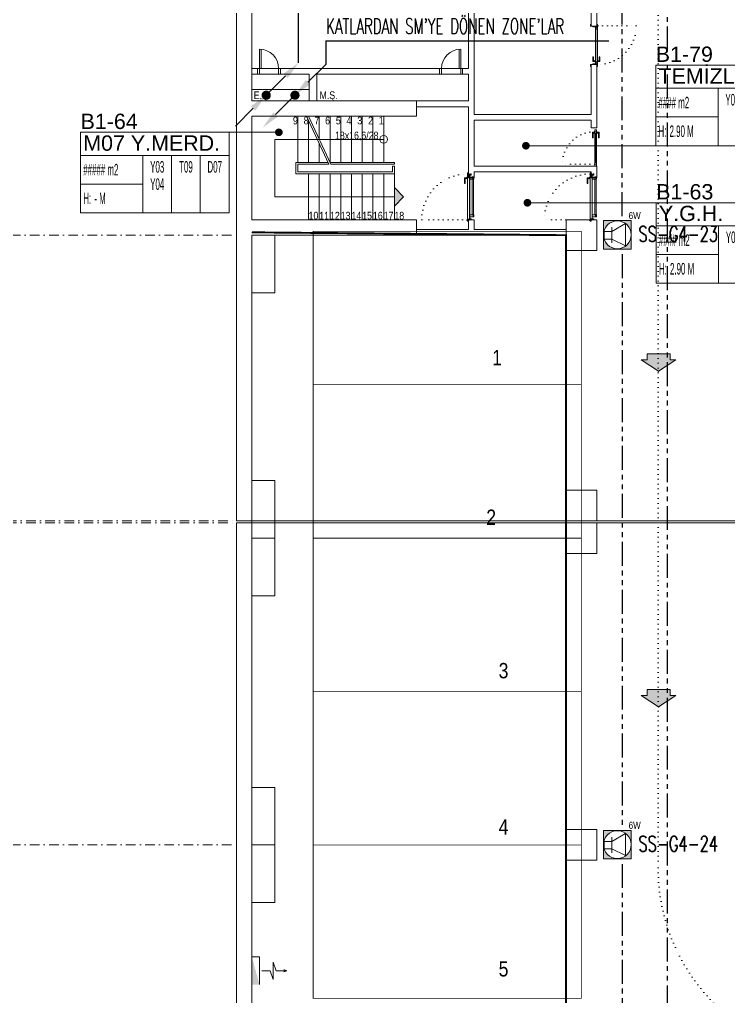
# Model space of a CAD drawing. Header units: metres. Extents: x -13545 to 152404, y -11890 to 28436.
# Drawn here: x 55434 to 57284, y 4445 to 6992 of the extents above; entities that cross this region are included whole.
import ezdxf
from ezdxf.enums import TextEntityAlignment as Align

# ---------------------------------------------------------------- set-up
doc = ezdxf.new("R2010")
doc.units = ezdxf.units.M
doc.header["$LTSCALE"] = 100
doc.header["$MEASUREMENT"] = 0
for name, pattern in [('DASHDOT2', [0.5, 0.25, -0.125, 0, -0.125]), ('DOT2', [0.125, 0, -0.125]), ('HIDDEN', [0.375, 0.25, -0.125]), ('PHANTOM2', [1.25, 0.625, -0.125, 0.125, -0.125, 0.125, -0.125])]:
    doc.linetypes.add(name, pattern=pattern)
doc.layers.get('0').update_dxf_attribs({"color": 9, "lineweight": 9})
for name, color, linetype, lineweight in [('00', 9, 'Continuous', 9), ('01', 9, 'Continuous', 9), ('05', 9, 'Continuous', 9), ('06B', 9, 'Continuous', 9), ('06D', 9, 'Continuous', 9), ('10', 9, 'Continuous', 9), ('14', 9, 'Continuous', 9), ('15', 9, 'Continuous', 9), ('19', 9, 'Continuous', 9), ('20', 9, 'DOT2', 9), ('21', 9, 'Continuous', 9), ('21_mahal200', 9, 'Continuous', 9), ('24', 9, 'DASHDOT2', 9), ('32-ekipman', 9, 'Continuous', 9), ('E-6W ACİL ANONS İÇİN HOPARLÖR (SIVAÜSTÜ) (YANGINA DAYANIKLI)', 7, 'Continuous', 30), ('E-KABLO', 7, 'Continuous', 30), ('E-OK', 3, 'Continuous', 30), ('E-YANGIN', 7, 'Continuous', 30), ('E-YAZI', 7, 'Continuous', 30), ('Seslendirme', 7, 'Continuous', 9)]:
    doc.layers.add(name, color=color, linetype=linetype, lineweight=lineweight)
doc.styles.add('Arial', font='arial.ttf', dxfattribs={"height": 2.5})
doc.styles.add('ILGAZ', font='txttw.shx')
doc.styles.add('MuuM_TEXT-STANDART', font='ARIALN.TTF')
doc.dimstyles.new('MuuM_DIM200', dxfattribs={"dimscale": 20, "dimtxt": 2, "dimasz": 1, "dimexe": 1, "dimexo": 1, "dimgap": 1, "dimtad": 1, "dimdec": 1, "dimrnd": 0.5, "dimdsep": 46, "dimtxsty": 'MuuM_TEXT-STANDART', "dimblk": 'ARCHTICK', "dimcen": 0, "dimdle": 0.15, "dimclrd": 256, "dimclre": 256, "dimclrt": 256, "dimadec": 0, "dimazin": 0, "dimtfac": 5, "dimtdec": 1, "dimtix": 1, "dimtmove": 2, "dimatfit": 3, "dimldrblk": 'DOT', "dimfxl": 3, "dimfxlon": 1, "dimtolj": 1, "dimlwd": -1, "dimlwe": -1, "dimarcsym": 0})

# ---------------------------------------------------------------- blocks, each defined once
blk = doc.blocks.new('p-akslar_yeni')
at = {"layer": '24'}
for points in [[(-2190, -2145), (6415, -2145)], [(-2190, -2790), (-2150, -2790), (-2150, -2890), (6415, -2890)], [(-2190, -2995), (-2150, -2995), (-2150, -2895), (6415, -2895)], [(-2190, -3735), (6415, -3735)]]:
    blk.add_lwpolyline(points, dxfattribs=at)
blk = doc.blocks.new('*U202')
at = {"layer": 'E-OK', "color": 3, "linetype": 'Continuous'}
for p, q in [((84.9, 84.8), (200.6, 200.5)), ((-126.3, -126.2), (0, 0))]:
    blk.add_line(p, q, dxfattribs=at)
at = {"layer": 'E-OK', "color": 4, "linetype": 'Continuous', "const_width": 30}
blk.add_lwpolyline([(-15, 0, 1), (15, 0, 1)], format="xyb", close=True, dxfattribs=at)
at = {"layer": 'E-OK', "color": 3, "linetype": 'Continuous'}
for points in [[(99, 70.7), (70.7, 99), (0, 0)], [(-112.2, -140.4), (-140.4, -112.1), (-211.2, -211)]]:
    blk.add_solid(points, dxfattribs=at)
blk = doc.blocks.new('ep20n')
at = {"layer": 'Seslendirme'}
h = blk.add_hatch(color=3, dxfattribs=at)
h.paths.add_polyline_path([(59.4, -30.4), (59.4, 0, -1), (0, 0), (0, -30.4)])
h.paths.add_polyline_path([(0, 30.4), (0, 0, -1), (59.4, 0), (59.4, 30.4)])
at = {"layer": 'Seslendirme', "color": 3}
for p, q in [((59.4, 30.4), (0, 30.4)), ((0, 30.4), (0, -30.4)), ((17.8, 6.9), (47, 24)), ((47, 24, 943.8), (47, -23.5, 943.8)), ((59.4, -30.4), (59.4, 30.4)), ((1.8, -9.1), (1.8, 6.9)), ((1.8, 6.9), (17.8, 6.9)), ((17.8, 16), (17.8, -17.3)), ((17.8, -9.1), (1.8, -9.1)), ((47, -23.5), (17.8, -9.1)), ((0, -30.4), (59.4, -30.4))]:
    blk.add_line(p, q, dxfattribs=at)
blk.add_circle((29.7, 0), 29.7, dxfattribs=at)
at = {"color": 3, "insert": (53.8, 48.6), "char_height": 15, "attachment_point": 1, "style": 'MuuM_TEXT-STANDART'}
blk.add_mtext_dynamic_manual_height_columns('6W', width=52.414, gutter_width=150, heights=[0], dxfattribs=at)
blk = doc.blocks.new('p-kolon_80x80')
blk.add_lwpolyline([(-40, -40), (40, -40), (40, 40), (-40, 40)], close=True)
blk = doc.blocks.new('1.bod.mimari.elk')
at = {"layer": '01'}
blk.add_lwpolyline([(40, -1430), (40, -1850), (470, -1850), (470, -1890), (40, -1890), (40, -2160), (470, -2160), (470, -2200), (40, -2200), (40, -2200), (40, -2200), (40, -2945), (0, -2945), (0, -1142.7)], dxfattribs=at)
blk.add_lwpolyline([(40, -8750), (0, -8750), (0, -2950), (40, -2950), (40, -8750), (40, -8750)], close=True, dxfattribs=at)
for p in [(900, -2200), (900, -2905), (900, -2990), (900, -3790)]:
    blk.add_blockref('p-kolon_80x80', p, dxfattribs=at)
blk = doc.blocks.new('p-işyeri')
at = {"color": 0, "const_width": 2}
blk.add_lwpolyline([(200, 0), (200, 700), (-200, 700), (-200, 0)], close=True, dxfattribs=at)
blk = doc.blocks.new('p-dilatasyon yeri')
at = {"layer": '06D'}
for points in [[(0, 5685), (5355, 5685)], [(5355, 5680), (0, 5680)]]:
    blk.add_lwpolyline(points, dxfattribs=at)
blk = doc.blocks.new('p-M01-M02_merdiven-1050')
at = {"layer": '19'}
h = blk.add_hatch(color=256, dxfattribs=at)
h.dxf.hatch_style = 1
edge = h.paths.add_edge_path()
edge.add_arc((210, -344), 10, 270, 630)
h = blk.add_hatch(color=256, dxfattribs=at)
h.dxf.hatch_style = 1
h.paths.add_polyline_path([(84, -372), (36, -372), (60, -396)])
at = {"layer": '19', "linetype": 'Continuous'}
for points in [[(210, -344), (210, -120), (210, -60), (60, -60), (60, -372)], [(145, -200.7), (145, -120), (125, -120), (125, -120), (125, -367), (140, -367), (140, -372), (120, -372), (120, -367), (120, -115), (120, -115), (150, -115), (150, -198.4)], [(150, -120), (270, -120)], [(0, -148), (120, -148)], [(145, -200.7), (270, -142.4)], [(145, -206.3), (270, -148)], [(150, -148), (258, -148)], [(0, -176), (120, -176)], [(150, -176), (198, -176)], [(210, -176), (270, -176)], [(0, -204), (120, -204)], [(150, -204), (270, -204)], [(0, -232), (120, -232)], [(150, -232), (270, -232)], [(0, -260), (120, -260)], [(150, -260), (270, -260)], [(0, -288), (120, -288)], [(150, -288), (270, -288)], [(0, -316), (120, -316)], [(150, -316), (270, -316)], [(0, -344), (120, -344)], [(150, -344), (270, -344)], [(0, -372), (120, -372)]]:
    blk.add_lwpolyline(points, dxfattribs=at)
at = {"layer": '19'}
for points in [[(145, -206.3), (270, -148)], [(150, -204), (150, -372), (150, -372), (145, -372), (145, -372), (145, -206.3)]]:
    blk.add_lwpolyline(points, dxfattribs=at)
blk.add_lwpolyline([(84, -372), (36, -372), (60, -396)], close=True, dxfattribs=at)
blk.add_circle((210, -344), 10, dxfattribs=at)
blk = doc.blocks.new('p-m04 formül2a')
at = {"layer": '21', "style": 'MuuM_TEXT-STANDART'}
for s, p in [('9', (120, 249)), ('8', (148, 249)), ('7', (176, 249)), ('6', (204, 249)), ('5', (232, 249)), ('4', (260, 249)), ('3', (288, 249)), ('2', (316, 249)), ('1', (344, 249)), ('18x16,6/28', (330.4, 210))]:
    blk.add_text(s, height=20, dxfattribs=at).set_placement(p, align=Align.RIGHT)
for s, p in [('10', (148, 1)), ('11', (176, 1)), ('12', (204, 1)), ('13', (232, 1)), ('14', (260, 1)), ('15', (288, 1)), ('16', (316, 1)), ('17', (344, 1)), ('18', (372, 1))]:
    blk.add_text(s, height=20, dxfattribs=at).set_placement(p)
blk = doc.blocks.new('*U19')
at = {"ltscale": 15}
for p, q in [((-25, 1), (-26, 0)), ((-25, -1), (-26, 0)), ((-23, 1), (-25, 1)), ((-23, 1), (-23, -2)), ((-21, -3), (-18, 3)), ((-21, -3), (-18, 3)), ((-20, -3), (-17, 3)), ((-20, -3), (-16, 3)), ((-18, -3), (-15, 3)), ((-18, -3), (-15, 3)), ((-18, 1), (-18, 2)), ((-17, -3), (-14, 3)), ((-17, -3), (-13, 3)), ((-17, 1), (-17, 2)), ((-15, -3), (-12, 3)), ((-15, -3), (-12, 3)), ((-15, 1), (-15, 2)), ((-14, -3), (-11, 3)), ((-14, -3), (-10, 3)), ((-14, 1), (-14, 2)), ((-12, -3), (-9, 3)), ((-12, -3), (-9, 3)), ((-12, 1), (-12, 2)), ((-11, -3), (-8, 3)), ((-11, -3), (-7, 3)), ((-11, 1), (-11, 2)), ((-9, -3), (-6, 3)), ((-9, -3), (-6, 3)), ((-9, 1), (-9, 2)), ((-8, -3), (-4, 3)), ((-8, -3), (-5, 3)), ((-8, 1), (-8, 2)), ((-6, -3), (-3, 3)), ((-6, -3), (-3, 3)), ((-6, 1), (-6, 2)), ((-5, -3), (-1, 3)), ((-5, -3), (-2, 3)), ((-5, 1), (-5, 2)), ((-3, 1), (-3, 2)), ((0, 4), (-2, 1)), ((-2, 1), (-2, 2)), ((0, 0), (-1, 0)), ((-25, -1), (-23, -2)), ((-9, -2), (-23, -2)), ((-21, -3), (-21, -2)), ((-20, -3), (-19, -2)), ((-20, -2), (-19, -2)), ((-19, -2), (-18, -2)), ((-18, -3), (-18, -2)), ((-17, -3), (-16, -2)), ((-17, -2), (-16, -2)), ((-16, -2), (-15, -2)), ((-15, -3), (-15, -2)), ((-14, -3), (-13, -2)), ((-14, -2), (-13, -2)), ((-13, -2), (-12, -2)), ((-12, -3), (-12, -2)), ((-11, -3), (-10, -2)), ((-11, -2), (-10, -2)), ((-10, -2), (-9, -2)), ((-9, -3), (-9, -2)), ((-8, -2), (-7, -2)), ((-8, -3), (-7, -2)), ((-7, -2), (-6, -2)), ((-6, -3), (-6, -2)), ((-5, -2), (-4, -2)), ((-5, -3), (-4, -2)), ((-4, -2), (-2, -2)), ((0, -4), (-2, -2)), ((0, 0), (-1, 0))]:
    blk.add_line(p, q, dxfattribs=at)
for p, q in [((-7, 1), (-23, 1)), ((-17, 1), (-19, 1)), ((-16, 1), (-17, 1)), ((-14, 1), (-16, 1)), ((-13, 1), (-14, 1)), ((-11, 1), (-13, 1)), ((-10, 1), (-11, 1)), ((-8, 1), (-10, 1)), ((-7, 1), (-8, 1)), ((-5, 1), (-7, 1)), ((-4, 1), (-5, 1)), ((-2, 1), (-4, 1)), ((-2, 1), (-2, 1)), ((0, 0), (0, 4)), ((-2, -2), (-2, -2)), ((0, 0), (0, -4))]:
    blk.add_line(p, q)
for centre, radius, start, end in [((-26, 4), 3.92, 274.361, 322.1025), ((-26, -4), 3.92, 37.8975, 85.639), ((-18, 3), 0.0971, 330.3204, 150.3204), ((-17, 3), 0.0971, 330.3204, 150.3204), ((-15, 3), 0.0971, 330.3204, 150.3204), ((-14, 3), 0.0971, 330.3204, 150.3204), ((-12, 3), 0.0971, 330.3204, 150.3204), ((-11, 3), 0.0971, 330.3204, 150.3204), ((-9, 3), 0.0971, 330.3204, 150.3204), ((-8, 3), 0.0971, 330.3204, 150.3204), ((-6, 3), 0.0971, 330.3204, 150.3204), ((-5, 3), 0.0971, 330.3204, 150.3204), ((-3, 3), 0.0971, 330.3204, 150.3204), ((-2, 3), 0.0971, 330.3204, 150.3204), ((-1, 0), 0.486, 90, 270), ((0, 4), 0.25, 0, 150.0864), ((-21, -3), 0.0971, 150.3204, 330.3204), ((-20, -3), 0.0971, 150.3204, 330.3204), ((-18, -3), 0.0971, 150.3204, 330.3204), ((-17, -3), 0.0971, 150.3204, 330.3204), ((-15, -3), 0.0971, 150.3204, 330.3204), ((-14, -3), 0.0971, 150.3204, 330.3204), ((-12, -3), 0.0971, 150.3204, 330.3204), ((-11, -3), 0.0971, 150.3204, 330.3204), ((-9, -3), 0.0971, 150.3204, 330.3204), ((-8, -3), 0.0971, 150.3204, 330.3204), ((-6, -3), 0.0971, 150.3204, 330.3204), ((-5, -3), 0.0971, 150.3204, 330.3204), ((0, -4), 0.25, 209.9136, 0)]:
    blk.add_arc(centre, radius, start, end, dxfattribs=at)
blk = doc.blocks.new('conta')
at = {"ltscale": 10}
for p, q in [((-2649.9, 5345.5), (-2649.8, 5345.6)), ((-2649.9, 5344.5), (-2649.8, 5344.3)), ((-2649.8, 5344.3), (-2649.7, 5344.3)), ((-2649.7, 5345.4), (-2649.3, 5345.4)), ((-2649.2, 5345.4), (-2649.1, 5345.5)), ((-2649, 5344), (-2648.8, 5343.8)), ((-2648.9, 5344.1), (-2648.7, 5343.9)), ((-2648.8, 5345.1), (-2648.6, 5345.3)), ((-2648.8, 5344.9), (-2648.6, 5345.2)), ((-2648.7, 5343.8), (-2648.7, 5343.8)), ((-2648.6, 5345.3), (-2648.6, 5345.3))]:
    blk.add_line(p, q, dxfattribs=at)
for centre, radius, start, end in [((-2649.8, 5345.5), 0.05, 140.6345, 188.9372), ((-2653, 5345), 3.19, 350.4674, 8.9372), ((-2649.9, 5344.5), 0.02, 170.4674, 213.7451), ((-2649.7, 5345.6), 0.0696, 22.2428, 159.258), ((-2650.9, 5345), 1.24, 340.3382, 16.7772), ((-2649.7, 5344.6), 0.03, 160.3382, 273.2666), ((-2649.7, 5345.4), 0.03, 90, 196.7772), ((-2649.6, 5341.5), 3.01, 80.4362, 93.2666), ((-2649.3, 5345.5), 0.05, 270, 303.0062), ((-2649.2, 5344.1), 0.231, 353.9571, 81.9004), ((-2649.1, 5345.5), 0.03, 4.7972, 123.0062), ((-2649.1, 5344.5), 0.03, 260.4362, 338.7066), ((-2651.2, 5344.8), 2.33, 7.5897, 18.7951), ((-2649, 5345.6), 0.05, 18.7951, 42.1429), ((-2650.2, 5345), 1.27, 338.7066, 23.0418), ((-2648.9, 5344.1), 0.1, 173.9571, 217.2653), ((-2648.8, 5345.1), 0.05, 187.5897, 322.7347), ((-2658.2, 5345.2), 9.36, 353.6857, 357.8537), ((-2648.8, 5344.2), 0.1, 173.6857, 217.2653), ((-2648.8, 5344.8), 0.05, 142.7347, 180.2669), ((-2648.7, 5343.8), 0.05, 217.2653, 307.2653), ((-2648.7, 5343.8), 0.05, 307.2653, 37.2653), ((-2648.6, 5345.3), 0.05, 52.7347, 142.7347), ((-2648.6, 5345.3), 0.05, 322.7347, 52.7347)]:
    blk.add_arc(centre, radius, start, end, dxfattribs=at)
for points, knots in [([(-2649, 5345.6), (-2649, 5345.6), (-2649.1, 5345.7), (-2649.2, 5345.4), (-2649.3, 5345.7), (-2649.4, 5345.5), (-2649.5, 5345.7), (-2649.6, 5345.5), (-2649.7, 5345.6), (-2649.7, 5345.6)], [0.0086373, 0.0086373, 0.0086373, 0.0086373, 0.1097304, 0.3133405, 0.4430081, 0.5658764, 0.7165186, 0.8527974, 0.9648495, 0.9648495, 0.9648495, 0.9648495]), ([(-2649.7, 5344.3), (-2649.7, 5344.3), (-2649.7, 5344.5), (-2649.6, 5344.3), (-2649.3, 5344.4), (-2649.2, 5344.4), (-2649.2, 5344.4)], [0, 0, 0, 0, 0.1008757, 0.3841126, 0.5436166, 0.6906785, 0.6906785, 0.6906785, 0.6906785])]:
    blk.add_open_spline(points, degree=3, knots=knots, dxfattribs=at)
blk = doc.blocks.new('p-yn_sackasa')
at = {"layer": '10', "linetype": 'Continuous'}
for p, q in [((-2.2, 0), (-2.2, -0.2)), ((0, 6.9), (0, 6.2)), ((0, 6.2), (0, 6.9)), ((0.1, 6.9), (0.1, 6.2)), ((0.2, 6.9), (0.2, 6.2)), ((2.7, 7.2), (0.3, 7.2)), ((2.7, 7.2), (0.3, 7.2)), ((2.7, 7), (0.3, 7)), ((0.3, 7), (2.7, 7)), ((0.3, 6.1), (0.8, 6.1)), ((0.7, 6), (0.3, 6)), ((0.3, 5.9), (0.7, 5.9)), ((0.8, 5.9), (0.3, 5.9)), ((0.7, 5.9), (0.7, 6)), ((0.7, -0.7), (0.7, 2.3)), ((0.7, -0.7), (0.7, 2.3)), ((0.8, 5.9), (0.8, 6.1)), ((0.8, -0.7), (0.8, 2.3)), ((0.8, -0.7), (0.8, 2.3)), ((0.9, 2.3), (1, 2.3)), ((0.9, 2.3), (0.9, 2.3)), ((1, 2.5), (1, 2.4)), ((1, 2.5), (1, 2.5)), ((1.1, 2.5), (1.1, 3.7)), ((1.1, 2.5), (1.1, 3.7)), ((1.3, 3.7), (1.3, 2.5)), ((1.3, 2.5), (1.3, 3.7)), ((2.5, 4), (1.4, 4)), ((1.4, 4), (2.5, 4)), ((1.4, 3.8), (2.5, 3.8)), ((2.5, 3.8), (1.4, 3.8)), ((2.5, 3.4), (2.6, 3.7)), ((2.6, 3.7), (2.5, 3.4)), ((2.7, 3.6), (2.6, 3.3)), ((2.7, 3.6), (2.6, 3.3)), ((2.8, 3.3), (2.8, 6.9)), ((2.8, 3.3), (2.8, 6.9)), ((2.9, 3.3), (2.9, 6.9)), ((2.9, 3.3), (2.9, 6.9)), ((-2.9, -1.7), (-2.9, -0.3)), ((-2.9, -0.3), (-2.9, -1.7)), ((-2.8, -0.3), (-2.8, -1.7)), ((-2.8, -0.3), (-2.8, -1.7)), ((-2.2, 0), (-2.7, 0)), ((-2.2, 0), (-2.7, 0)), ((-2.2, -0.1), (-2.7, -0.1)), ((-2.2, -0.2), (-2.7, -0.2)), ((1, -1.8), (-2.7, -1.8)), ((1, -1.9), (-2.7, -1.9)), ((-2.7, -2), (1, -2)), ((1, -2), (-2.7, -2)), ((-2.2, -0.1), (-2.2, 0)), ((0.9, -0.8), (1, -0.8)), ((0.9, -0.8), (0.9, -0.8)), ((1, -0.9), (1, -0.9)), ((1, -0.9), (1, -0.9)), ((1.1, -1), (1.1, -1.7)), ((1.1, -1), (1.1, -1.7)), ((1.3, -1), (1.3, -1.7)), ((1.3, -1), (1.3, -1.7))]:
    blk.add_line(p, q, dxfattribs=at)
for points in [[(0.1, 2.1), (0.7, 2.1), (0.7, -0.5), (0.1, -0.5)], [(0.1, 2.1), (0.4, 2.1), (0.4, -0.5), (0.1, -0.5)]]:
    blk.add_lwpolyline(points, close=True, dxfattribs=at)
for centre, radius, start, end in [((0.3, 6.9), 0.249, 90, 180), ((0.3, 6.9), 0.261, 90, 180), ((0.3, 6.2), 0.249, 181.345, 271.3502), ((0.3, 6.2), 0.261, 180, 270), ((0.3, 6.9), 0.122, 90, 180), ((0.3, 6.2), 0.122, 180, 270), ((0.3, 6.9), 0.11, 90, 180), ((0.3, 6.2), 0.11, 180, 270), ((0.9, 2.3), 0.206, 63.2169, 180), ((0.9, 2.3), 0.219, 63.2153, 180), ((0.9, 2.3), 0.0801, 63.215, 180), ((0.9, 2.3), 0.0674, 63.2144, 180), ((1, 2.5), 0.219, 243.2148, 0), ((1, 2.5), 0.0801, 243.2203, 0), ((1, 2.5), 0.206, 243.2197, 0), ((1, 2.5), 0.0674, 243.2129, 0), ((1.4, 3.7), 0.24, 90, 180), ((1.4, 3.7), 0.253, 90, 180), ((1.4, 3.7), 0.114, 90, 180), ((1.4, 3.7), 0.101, 90, 180), ((2.5, 3.7), 0.249, 342.8613, 90), ((2.5, 3.7), 0.261, 342.8602, 90), ((2.5, 3.7), 0.122, 342.8607, 90), ((2.5, 3.7), 0.11, 342.8621, 90), ((2.7, 3.3), 0.232, 162.8601, 0), ((2.7, 3.3), 0.219, 162.8613, 0), ((2.7, 3.3), 0.0927, 162.8605, 0), ((2.7, 3.3), 0.0801, 162.8624, 0), ((2.7, 6.9), 0.249, 0, 90), ((2.7, 6.9), 0.261, 0, 90), ((2.7, 6.9), 0.122, 0, 90), ((2.7, 6.9), 0.11, 0, 90), ((-2.7, -0.3), 0.24, 90, 180), ((-2.7, -0.3), 0.253, 90, 180), ((-2.7, -1.7), 0.24, 180, 270), ((-2.7, -1.7), 0.253, 180, 270), ((-2.7, -0.3), 0.114, 90, 180), ((-2.7, -0.3), 0.101, 90, 180), ((-2.7, -1.7), 0.114, 180, 270), ((-2.7, -1.7), 0.101, 180, 270), ((0.9, -0.7), 0.206, 180, 296.7851), ((0.9, -0.7), 0.219, 180, 296.785), ((0.9, -0.7), 0.0674, 180, 180.5245), ((0.9, -0.7), 0.0801, 180, 296.785), ((0.9, -0.7), 0.0674, 180, 296.7871), ((1, -1), 0.219, 0, 116.7854), ((1, -1), 0.206, 0, 116.7836), ((1, -1), 0.0801, 0, 116.7811), ((1, -1), 0.0674, 0, 116.7871), ((1, -1.7), 0.114, 270, 0), ((1, -1.7), 0.24, 270, 0), ((1, -1.7), 0.101, 270, 0), ((1, -1.7), 0.253, 270, 0)]:
    blk.add_arc(centre, radius, start, end, dxfattribs=at)
at = {"layer": '10', "xscale": 0.0842696629213483, "yscale": 0.0842696629213483, "zscale": 0.0842696629213483}
blk.add_blockref('*U19', (1, 1.3), dxfattribs=at)
at = {"layer": '14', "xscale": -0.7887640449438696, "yscale": 0.7887640449438696, "zscale": 0.7887640449438204, "rotation": 90}
blk.add_blockref('conta', (4217.8, -2086.4), dxfattribs=at)
blk = doc.blocks.new('*U335')
at = {"layer": '06D'}
for points in [[(8.5, 9.6), (7.9, 9.6), (7.9, 13.6, -0.414214), (8.2, 13.9), (13.7, 13.9, -0.414214), (14.1, 13.6), (14.1, 9.6), (13.5, 9.6)], [(111.5, 9.6), (112.1, 9.6), (112.1, 13.6, 0.414214), (111.7, 13.9), (106.2, 13.9, 0.414214), (105.9, 13.6), (105.9, 9.6), (106.5, 9.6)]]:
    blk.add_lwpolyline(points, format="xyb", dxfattribs=at)
for points in [[(8.5, 12.1), (13.5, 12.1), (13.5, 3.4), (8.5, 3.4)], [(14.1, 13.3), (105.9, 13.3), (105.9, 10.2), (14.1, 10.2)], [(111.5, 10.9), (106.5, 10.9), (106.5, 3.4), (111.5, 3.4)]]:
    blk.add_lwpolyline(points, close=True, dxfattribs=at)
for points in [[(110.1, -3.8), (110.1, -10.1), (95.1, -10.1), (95.1, -8.2), (107.9, -8.2), (107.9, -8.2), (107.9, -3.8), (110.1, -3.8)], [(111.2, -2.6), (111.2, -3.8), (106.8, -3.8), (106.8, -2.6), (111.2, -2.6)]]:
    blk.add_lwpolyline(points, dxfattribs=at)
at = {"layer": '10', "ltscale": 10}
for p, q in [((2, 1.5), (1, 1.5)), ((2, 1.3), (1, 1.3)), ((1, 0.9), (2, 0.3)), ((2, 0.3), (2, 1.8)), ((2, 1.8), (2.3, 1.8)), ((2, -0.2), (2, 0.3)), ((2.3, -2.2), (2.3, 3.3)), ((2.3, 1.8), (2.3, 0.3)), ((2.3, 0.3), (2.3, -0.2)), ((2.4, 3.4), (117.6, 3.4)), ((2.4, -2.3), (2.4, 3.2)), ((2.5, 3.3), (117.5, 3.3)), ((117.5, -2.3), (117.5, 3.2)), ((117.7, -2.2), (117.7, 3.3)), ((117.7, 1.8), (118, 1.8)), ((117.7, 1.3), (117.7, 1.8)), ((117.7, 1.8), (118, 1.8)), ((117.7, 1.3), (117.7, 1.8)), ((117.7, -0.2), (117.7, 1.3)), ((117.7, -0.2), (117.7, 1.3)), ((118, 1.8), (118, 1.3)), ((118, 1.8), (118, 1.3)), ((118, 1.3), (118, -0.2)), ((119, 0.7), (118, 1.3)), ((118, 1.3), (118, -0.2)), ((119, 0.7), (118, 1.3)), ((118, 0.3), (119, 0.3)), ((118, 0.3), (119, 0.3)), ((118, 0.1), (119, 0.1)), ((118, 0.1), (119, 0.1)), ((-1.6, -2.7), (-1.7, -2.6)), ((-1.6, -2.7), (-1.7, -2.6)), ((-1.2, -2.2), (-1.2, -2.3)), ((-1.2, -2.2), (-1.1, -2.2)), ((-1.2, -2.2), (-1.2, -2.3)), ((-1.2, -2.2), (-1.1, -2.2)), ((-1.1, -2), (-1.1, -2.4)), ((-1.1, -2), (-1.1, -2.4)), ((-0.8, -2), (-0.8, -2.4)), ((-0.8, -2), (-0.8, -2.4)), ((0.3, -2.5), (0.3, -2.3)), ((0.4, -2.2), (2.2, -2.2)), ((0.4, -2.4), (0.4, -2.4)), ((0.4, -2.6), (119.6, -2.6)), ((0.5, -2.4), (119.5, -2.4)), ((0.5, -2.4), (2.3, -2.4)), ((2.3, -0.2), (2, -0.2)), ((119.5, -2.4), (117.6, -2.4)), ((118, -0.2), (117.7, -0.2)), ((118, -0.2), (117.7, -0.2)), ((119.6, -2.2), (117.7, -2.2)), ((119.5, -2.4), (119.5, -2.4)), ((119.7, -2.5), (119.7, -2.3))]:
    blk.add_line(p, q, dxfattribs=at)
blk.add_circle((-0.9, -3.3), 0.843, dxfattribs=at)
blk.add_circle((-0.9, -3.3), 0.843, dxfattribs=at)
for centre, radius, start, end in [((2.4, 3.3), 0.1, 90, 180), ((2.5, 3.2), 0.05, 90, 180), ((117.6, 3.3), 0.141, 14.9271, 75.0729), ((-0.9, -3.3), 1.01, 105.7139, 140.5908), ((-0.9, -3.3), 1.01, 105.7139, 140.5908), ((-0.4, -2.3), 0.428, 142.379, 203.648), ((-0.4, -2.3), 0.428, 142.379, 203.648), ((-0.4, -2.3), 0.302, 119.9685, 254.4476), ((-0.4, -2.3), 0.302, 119.9685, 254.4476), ((0.4, -2.3), 0.1, 90, 180), ((0.4, -2.5), 0.1, 180, 270), ((0.5, -2.4), 0.005, 180, 270), ((0.5, -2.4), 0.005, 90, 180), ((2.2, -2.2), 0.05, 270, 0), ((2.3, -2.3), 0.1, 270, 0), ((117.6, -2.3), 0.1, 180, 270), ((117.7, -2.2), 0.05, 180, 270), ((119.5, -2.4), 0.005, 270, 360), ((119.5, -2.4), 0.005, 0, 90), ((119.6, -2.3), 0.1, 0, 90), ((119.6, -2.5), 0.1, 270, 0)]:
    blk.add_arc(centre, radius, start, end, dxfattribs=at)
at = {"layer": '20'}
blk.add_lwpolyline([(0.3, -2.4), (0.3, -121.8, 0.414214), (119.7, -2.4, -1)], format="xyb", dxfattribs=at)
blk.add_blockref('p-yn_sackasa', (0, 0))
at = {"xscale": -1}
blk.add_blockref('p-yn_sackasa', (120, 0), dxfattribs=at)
blk = doc.blocks.new('*U334')
at = {"layer": '06D'}
for points in [[(8.5, 9.6), (7.9, 9.6), (7.9, 13.6, -0.414214), (8.2, 13.9), (13.7, 13.9, -0.414214), (14.1, 13.6), (14.1, 9.6), (13.5, 9.6)], [(111.5, 9.6), (112.1, 9.6), (112.1, 13.6, 0.414214), (111.7, 13.9), (106.2, 13.9, 0.414214), (105.9, 13.6), (105.9, 9.6), (106.5, 9.6)]]:
    blk.add_lwpolyline(points, format="xyb", dxfattribs=at)
for points in [[(8.5, 10.9), (13.5, 10.9), (13.5, 3.4), (8.5, 3.4)], [(105.9, 13.3), (14.1, 13.3), (14.1, 10.2), (105.9, 10.2)], [(111.5, 12.1), (106.5, 12.1), (106.5, 3.4), (111.5, 3.4)]]:
    blk.add_lwpolyline(points, close=True, dxfattribs=at)
for points in [[(8.8, -2.6), (8.8, -3.8), (13.2, -3.8), (13.2, -2.6), (8.8, -2.6)], [(9.9, -3.8), (9.9, -10.1), (24.9, -10.1), (24.9, -8.2), (12.1, -8.2), (12.1, -8.2), (12.1, -3.8), (9.9, -3.8)]]:
    blk.add_lwpolyline(points, dxfattribs=at)
at = {"layer": '10', "ltscale": 10}
for p, q in [((1, 0.7), (2, 1.3)), ((1, 0.7), (2, 1.3)), ((2, 0.3), (1, 0.3)), ((2, 0.3), (1, 0.3)), ((2, 0.1), (1, 0.1)), ((2, 0.1), (1, 0.1)), ((2, 1.8), (2, 1.3)), ((2.3, 1.8), (2, 1.8)), ((2, 1.8), (2, 1.3)), ((2.3, 1.8), (2, 1.8)), ((2, 1.3), (2, -0.2)), ((2, 1.3), (2, -0.2)), ((2.3, -2.2), (2.3, 3.3)), ((2.3, 1.3), (2.3, 1.8)), ((2.3, 1.3), (2.3, 1.8)), ((2.3, -0.2), (2.3, 1.3)), ((2.3, -0.2), (2.3, 1.3)), ((117.6, 3.4), (2.4, 3.4)), ((2.4, -2.3), (2.4, 3.2)), ((117.5, 3.3), (2.5, 3.3)), ((117.5, -2.3), (117.5, 3.2)), ((117.7, -2.2), (117.7, 3.3)), ((117.7, 1.8), (117.7, 0.3)), ((118, 1.8), (117.7, 1.8)), ((117.7, 0.3), (117.7, -0.2)), ((118, 0.3), (118, 1.8)), ((118, 1.5), (119, 1.5)), ((118, 1.3), (119, 1.3)), ((119, 0.9), (118, 0.3)), ((118, -0.2), (118, 0.3)), ((0.3, -2.5), (0.3, -2.3)), ((0.4, -2.2), (2.2, -2.2)), ((0.4, -2.4), (0.4, -2.4)), ((119.6, -2.6), (0.4, -2.6)), ((119.5, -2.4), (0.5, -2.4)), ((0.5, -2.4), (2.3, -2.4)), ((2, -0.2), (2.3, -0.2)), ((2, -0.2), (2.3, -0.2)), ((119.5, -2.4), (117.6, -2.4)), ((117.7, -0.2), (118, -0.2)), ((119.6, -2.2), (117.7, -2.2)), ((119.5, -2.4), (119.5, -2.4)), ((119.7, -2.5), (119.7, -2.3)), ((120.8, -2), (120.8, -2.4)), ((120.8, -2), (120.8, -2.4)), ((121.1, -2), (121.1, -2.4)), ((121.1, -2), (121.1, -2.4)), ((121.2, -2.2), (121.1, -2.2)), ((121.2, -2.2), (121.1, -2.2)), ((121.2, -2.2), (121.2, -2.3)), ((121.2, -2.2), (121.2, -2.3)), ((121.6, -2.7), (121.7, -2.6)), ((121.6, -2.7), (121.7, -2.6))]:
    blk.add_line(p, q, dxfattribs=at)
blk.add_circle((120.9, -3.3), 0.843, dxfattribs=at)
blk.add_circle((120.9, -3.3), 0.843, dxfattribs=at)
for centre, radius, start, end in [((2.4, 3.3), 0.141, 104.9271, 165.0729), ((117.5, 3.2), 0.05, 0, 90), ((117.6, 3.3), 0.1, 0, 90), ((0.4, -2.3), 0.1, 90, 180), ((0.4, -2.5), 0.1, 180, 270), ((0.5, -2.4), 0.005, 180, 270), ((0.5, -2.4), 0.005, 90, 180), ((2.2, -2.2), 0.05, 270, 0), ((2.3, -2.3), 0.1, 270, 0), ((117.6, -2.3), 0.1, 180, 270), ((117.7, -2.2), 0.05, 180, 270), ((119.5, -2.4), 0.005, 270, 360), ((119.5, -2.4), 0.005, 0, 90), ((119.6, -2.3), 0.1, 0, 90), ((119.6, -2.5), 0.1, 270, 0), ((120.4, -2.3), 0.302, 285.5524, 60.0315), ((120.4, -2.3), 0.302, 285.5524, 60.0315), ((120.4, -2.3), 0.428, 336.352, 37.621), ((120.4, -2.3), 0.428, 336.352, 37.621), ((120.9, -3.3), 1.01, 39.4092, 74.2861), ((120.9, -3.3), 1.01, 39.4092, 74.2861)]:
    blk.add_arc(centre, radius, start, end, dxfattribs=at)
at = {"layer": '20'}
blk.add_lwpolyline([(119.7, -2.4), (119.7, -121.8, -0.414214), (0.3, -2.4, 1)], format="xyb", dxfattribs=at)
blk.add_blockref('p-yn_sackasa', (0, 0))
at = {"xscale": -1}
blk.add_blockref('p-yn_sackasa', (120, 0), dxfattribs=at)
blk = doc.blocks.new('gr-p-barel kilitli kapı kolu')
at = {"flags": 128}
for points in [[(-0.9, 0.8), (-0.9, 4.9), (-11.7, 4.9), (-11.7, 6.7), (0.9, 6.7), (0.9, 0.8)], [(-0.8, 5), (0.8, 6.6)]]:
    blk.add_lwpolyline(points, dxfattribs=at)
blk.add_lwpolyline([(-2.75, 0), (-2.75, 0.7), (2.75, 0.7), (2.75, 0)])
blk.add_lwpolyline([(-1.3, 0.7), (1.3, 0.7), (1.3, 0.8), (-1.3, 0.8)], close=True)
blk = doc.blocks.new('prf-scr2')
at = {"linetype": 'DOT2', "ltscale": 10}
blk.add_line((0, 0.2), (0, -1.1), dxfattribs=at)
for p, q in [((-0.1, -0.2), (0.1, -0.3)), ((0.1, -0.2), (-0.1, -0.2)), ((0.1, -0.3), (-0.1, -0.3)), ((-0.1, -0.3), (0.1, -0.4)), ((0.1, -0.4), (-0.1, -0.4)), ((0.1, -0.5), (-0.1, -0.4)), ((-0.1, -0.4), (0.1, -0.4)), ((0.1, -0.6), (-0.1, -0.5)), ((-0.1, -0.5), (0.1, -0.5)), ((-0.1, -0.6), (0.1, -0.7)), ((0.1, -0.6), (-0.1, -0.6)), ((-0.1, -0.6), (0.1, -0.6)), ((-0.1, -0.7), (0.1, -0.8)), ((0.1, -0.7), (-0.1, -0.7)), ((-0.1, -0.8), (0.1, -0.8)), ((0.1, -0.8), (-0.1, -0.8)), ((0.1, -0.2), (0, -0.1)), ((0, -0.2), (0.1, -0.2))]:
    blk.add_line(p, q)
blk.add_lwpolyline([(0.2, 0), (-0.2, 0), (-0.2, 0), (-0.1, -0.1), (0.1, -0.1), (0.2, 0), (0.2, 0)], close=True)
for points in [[(0.2, 0), (-0.2, 0)], [(-0.1, -0.1), (-0.1, -0.2), (-0.1, -0.2), (-0.1, -0.2), (-0.1, -0.2), (-0.1, -0.3), (-0.1, -0.3), (-0.1, -0.3), (-0.1, -0.3), (-0.1, -0.4), (-0.1, -0.4), (-0.1, -0.4), (-0.1, -0.4), (-0.1, -0.4), (-0.1, -0.5), (-0.1, -0.5), (-0.1, -0.5), (-0.1, -0.5), (-0.1, -0.5), (-0.1, -0.5), (-0.1, -0.6), (-0.1, -0.6), (-0.1, -0.6), (-0.1, -0.6), (-0.1, -0.6), (-0.1, -0.7), (-0.1, -0.7), (-0.1, -0.7), (-0.1, -0.7), (-0.1, -0.7), (-0.1, -0.8), (-0.1, -0.8), (-0.1, -0.8), (-0.1, -0.8), (0, -0.9), (0, -0.9), (0, -0.9), (0.1, -0.8), (0.1, -0.8), (0.1, -0.7), (0.1, -0.7), (0.1, -0.7), (0.1, -0.7), (0.1, -0.7), (0.1, -0.7), (0.1, -0.6), (0.1, -0.6), (0.1, -0.6), (0.1, -0.6), (0.1, -0.6), (0.1, -0.5), (0.1, -0.5), (0.1, -0.5), (0.1, -0.5), (0.1, -0.4), (0.1, -0.4), (0.1, -0.4), (0.1, -0.4), (0.1, -0.4), (0.1, -0.3), (0.1, -0.3), (0.1, -0.3), (0.1, -0.3), (0.1, -0.3), (0.1, -0.3), (0.1, -0.2), (0.1, -0.2), (0.1, -0.2), (0.1, -0.2), (0.1, -0.2), (0.1, -0.1)]]:
    blk.add_lwpolyline(points)
blk = doc.blocks.new('K-SAC-01')
at = {"layer": '10'}
for points in [[(-4.6, 16.2, -0.414214), (-4.5, 16.3), (-0.1, 16.3, -0.414214), (0, 16.2), (0, 5.9), (0.2, 5.9), (0.2, 16.2, 0.414214), (-0.1, 16.5), (-4.5, 16.5, 0.414214), (-4.8, 16.2), (-4.8, 15.3, 0.414214), (-4.5, 15), (-3.4, 15), (-3.4, 15.2), (-4.5, 15.2, -0.414214), (-4.6, 15.3)], [(0.2, 10.3, -0.414214), (0.5, 10.6), (1.5, 10.6, -0.414214), (1.8, 10.3), (1.8, 3.9, -0.414214), (1.5, 3.6, -0.414214), (1.2, 3.9), (1.2, 4.8), (0.2, 4.8), (0.2, -1.2, -0.414214), (-0.1, -1.5), (-4.5, -1.5, -0.414214), (-4.8, -1.2), (-4.8, -0.3, -0.414214), (-4.5, 0), (-3.4, 0), (-3.4, -0.2), (-4.5, -0.2, 0.414214), (-4.6, -0.3), (-4.6, -1.2, 0.414214), (-4.5, -1.3), (-0.1, -1.3, 0.414214), (0, -1.2), (0, 5), (1.4, 5), (1.4, 3.9, 0.414214), (1.5, 3.8, 0.414214), (1.6, 3.9), (1.6, 10.3, 0.414214), (1.5, 10.4), (0.5, 10.4, 0.414214), (0.4, 10.3), (0.4, 9.4), (0.2, 9.4)], [(-0.4, -2), (1, -1.4), (1, 1.5), (1.2, 1.5), (1.2, -1.5), (-0.3, -2.2, -14.796002)], [(99.8, 10.3, 0.414214), (99.5, 10.6), (98.5, 10.6, 0.414214), (98.2, 10.3), (98.2, 3.9, 0.414214), (98.5, 3.6, 0.414214), (98.8, 3.9), (98.8, 4.8), (99.8, 4.8), (99.8, -1.2, 0.414214), (100.1, -1.5), (104.5, -1.5, 0.414214), (104.8, -1.2), (104.8, -0.3, 0.414214), (104.5, 0), (103.4, 0), (103.4, -0.2), (104.5, -0.2, -0.414214), (104.6, -0.3), (104.6, -1.2, -0.414214), (104.5, -1.3), (100.1, -1.3, -0.414214), (100, -1.2), (100, 5), (98.6, 5), (98.6, 3.9, -0.414214), (98.5, 3.8, -0.414214), (98.4, 3.9), (98.4, 10.3, -0.414214), (98.5, 10.4), (99.5, 10.4, -0.414214), (99.6, 10.3), (99.6, 9.4), (99.8, 9.4)], [(104.6, 16.2, 0.414214), (104.5, 16.3), (100.1, 16.3, 0.414214), (100, 16.2), (100, 5.9), (99.8, 5.9), (99.8, 16.2, -0.414214), (100.1, 16.5), (104.5, 16.5, -0.414214), (104.8, 16.2), (104.8, 15.3, -0.414214), (104.5, 15), (103.4, 15), (103.4, 15.2), (104.5, 15.2, 0.414214), (104.6, 15.3)]]:
    blk.add_lwpolyline(points, format="xyb", close=True, dxfattribs=at)
for points in [[(98.8, 0.1), (98.8, 2.1), (99.1, 2.1), (99.1, 3.2), (1.5, 3.2), (1.5, 2.1), (1.8, 2.1), (1.8, 0.1), (1.5, 0.1), (1.5, 1.9), (1.2, 1.9), (1.2, 3.5), (99.4, 3.5), (99.4, 1.9), (99.1, 1.9), (99.1, 0.1)], [(98.8, 2.1), (98.8, 0.1), (99.4, 0.1), (99.4, -1.5), (1.2, -1.5), (1.2, 0.1), (1.8, 0.1), (1.8, 2.1), (2.1, 2.1), (2.1, -0.1), (1.5, -0.1), (1.5, -1.2), (99.1, -1.2), (99.1, -0.1), (98.5, -0.1), (98.5, 2.1), (98.8, 2.1)]]:
    blk.add_lwpolyline(points, dxfattribs=at)
for points in [[(2.1, 3), (8.1, 3), (8.1, -1), (2.1, -1)], [(2.4, 2.7), (7.8, 2.7), (7.8, -0.7), (2.4, -0.7)], [(98.5, 3), (92.5, 3), (92.5, -1), (98.5, -1)], [(98.2, 2.7), (92.8, 2.7), (92.8, -0.7), (98.2, -0.7)]]:
    blk.add_lwpolyline(points, close=True, dxfattribs=at)
blk.add_circle((-0.9, -2.5), 0.55, dxfattribs=at)
at = {"layer": '20', "linetype": 'HIDDEN'}
for points in [[(-0.2, -1.3), (-0.2, 0), (-1.7, 0), (-1.7, -1.3)], [(-0.4, -2), (-0.4, -0.2), (-1.5, -0.2), (-1.5, -2)]]:
    blk.add_lwpolyline(points, dxfattribs=at)
at = {"layer": '20'}
blk.add_lwpolyline([(-0.9, -2.5), (-0.9, -102.9)], dxfattribs=at)
blk.add_arc((-0.9, -2.5), 100.4, 270, 1.5131, dxfattribs=at)
at = {"layer": '06B'}
blk.add_blockref('gr-p-barel kilitli kapı kolu', (91.4, 3.5), dxfattribs=at)
at = {"layer": '06B', "xscale": -1, "rotation": 180}
blk.add_blockref('gr-p-barel kilitli kapı kolu', (91.4, -1.5), dxfattribs=at)
at = {"layer": '10', "xscale": -1, "rotation": 90}
blk.add_blockref('prf-scr2', (1.5, 1), dxfattribs=at)
at = {"layer": '10', "rotation": 270}
blk.add_blockref('prf-scr2', (99.1, 1.2), dxfattribs=at)
blk = doc.blocks.new('YD-72-20')
at = {"linetype": 'Continuous'}
for p, q in [((0, 0.714), (-0.028, 0.634)), ((0, 0.714), (0.028, 0.634)), ((0, 0.434), (0, 0.714)), ((-0.225, 0.355), (0.225, 0.355)), ((-0.225, 0.355), (0, 0.276)), ((0.225, 0.355), (0, 0.434)), ((0, 0.058), (0, 0.276)), ((0.36, 0), (-0.36, 0)), ((0.36, 0), (0.36, -0.2))]:
    blk.add_line(p, q, dxfattribs=at)
blk.add_solid([(0.36, -0.2), (-0.36, 0), (-0.36, -0.2)])
blk = doc.blocks.new('b1 yan.dol')
at = {"xscale": -100, "yscale": 100, "zscale": 100, "rotation": 270}
blk.add_blockref('YD-72-20', (56060, -14999.3), dxfattribs=at)
blk = doc.blocks.new('0_arrow1')
blk.add_hatch(color=254).paths.add_polyline_path([(0, 0), (-22.5, -15), (-15, -15), (-15, -22.5), (15, -22.5), (15, -15), (22.5, -15)])
at = {"linetype": 'ByBlock', "lineweight": -2}
blk.add_lwpolyline([(15, -22.5), (-15, -22.5), (-15, -15), (-22.5, -15), (0, 0), (22.5, -15), (15, -15)], close=True, dxfattribs=at)
blk.add_point((0, 0))
blk = doc.blocks.new('p-birim')
blk.add_lwpolyline([(0, 0), (1, 0), (1, 1), (0, 1)], close=True)
blk = doc.blocks.new('p-al-01')
at = {"layer": '06B'}
for points in [[(27, 4.3), (27, 10.6), (42, 10.6), (42, 8.7), (29.3, 8.7), (29.3, 8.7), (29.3, 4.3), (27, 4.3)], [(27, -0.7), (27, -6.9), (42, -6.9), (42, -5), (29.3, -5), (29.3, -5), (29.3, -0.7), (27, -0.7)]]:
    blk.add_lwpolyline(points, dxfattribs=at)
at = {"layer": '06D'}
for p, q in [((115.7, 4.3), (28.8, 4.3)), ((28.8, -0.7), (115.7, -0.7))]:
    blk.add_line(p, q, dxfattribs=at)
at = {"layer": '10'}
for points in [[(25.7, -0.7), (25.7, 4.3), (20.7, 4.3), (20.7, -0.7)], [(30.7, -0.7), (30.7, 4.3), (25.7, 4.3), (25.7, -0.7)], [(110.7, -0.7), (110.7, 4.3), (105.7, 4.3), (105.7, -0.7)], [(115.7, -0.7), (115.7, 4.3), (110.7, 4.3), (110.7, -0.7)]]:
    blk.add_lwpolyline(points, close=True, dxfattribs=at)
at = {"layer": '15'}
blk.add_lwpolyline([(105.7, 1.8), (30.7, 1.8)], dxfattribs=at)
at = {"layer": '20'}
blk.add_lwpolyline([(110.7, -0.7), (110.7, -85.7)], dxfattribs=at)
blk.add_arc((110.7, -0.7), 85, 180, 270, dxfattribs=at)
blk = doc.blocks.new('_ArchTick')
at = {"color": 0, "linetype": 'ByBlock', "const_width": 0.15}
blk.add_lwpolyline([(-0.5, -0.5), (0.5, 0.5)], dxfattribs=at)
blk = doc.blocks.new('_Dot')
at = {"color": 0, "linetype": 'ByBlock', "lineweight": -2}
blk.add_line((-0.5, 0), (-1, 0), dxfattribs=at)
at = {"color": 0, "linetype": 'ByBlock', "const_width": 0.5}
blk.add_lwpolyline([(-0.25, 0, 1), (0.25, 0, 1)], format="xyb", close=True, dxfattribs=at)
blk = doc.blocks.new('0_roomno2')
blk.add_lwpolyline([(19.38, -10.5), (0, -10.5), (0, 0), (19.38, 0)], close=True)
for points in [[(0, -3), (19.38, -3)], [(8.12, -3), (8.12, -10.5)], [(11.88, -3), (11.88, -10.5)], [(15.62, -3), (15.62, -10.5)], [(0, -6.75), (8.12, -6.75)]]:
    blk.add_lwpolyline(points)
at = {"style": 'MuuM_TEXT-STANDART', "width": 0.6}
blk.add_text('H:', height=1.5, dxfattribs=at).set_placement((0.35, -8.61), align=Align.MIDDLE_LEFT)
at = {"style": 'Arial'}
blk.add_attdef('ODANO', (0, 1.17), '', height=2, dxfattribs=at)
blk.add_attdef('MEKANADI', text='', height=2, dxfattribs=at).set_placement((0.35, -3), align=Align.BOTTOM_LEFT)
at = {"style": 'MuuM_TEXT-STANDART', "width": 0.6}
for tag, p in [('YER01', (10, -4.5)), ('TAVAN01', (13.75, -4.5)), ('DUVAR01', (17.5, -4.5)), ('YER02', (10, -6.75)), ('TAVAN02', (13.75, -6.75)), ('DUVAR02', (17.5, -6.75)), ('YER03', (10, -9)), ('TAVAN03', (13.75, -9)), ('DUVAR03', (17.5, -9))]:
    blk.add_attdef(tag, text='', height=1.5, dxfattribs=at).set_placement(p, align=Align.MIDDLE_CENTER)
for tag, p in [('M2', (0.35, -4.88)), ('TEMIZTAVANYUKSEKLIGI', (1.8, -8.61))]:
    blk.add_attdef(tag, text='', height=1.5, dxfattribs=at).set_placement(p, align=Align.MIDDLE_LEFT)
blk = doc.blocks.new('ttttttttttttt')
for points in [[(3983.5, -30733.6), (3983.5, -30748.6)], [(3988.5, -30733.6), (3983.5, -30733.6)], [(3988.5, -30733.6), (3988.5, -30748.6)], [(4043.5, -30733.6), (4038.5, -30733.6)], [(4038.5, -30733.6), (4038.5, -30748.6)], [(4043.5, -30733.6), (4043.5, -30748.6)], [(3988.5, -30748.6), (3983.5, -30748.6)], [(4034.5, -30748.6), (3988.5, -30748.6)], [(4034.5, -30748.6), (4034.5, -30798.6)], [(4034.5, -30748.6), (4038.5, -30748.6)], [(4043.5, -30748.6), (4038.5, -30748.6)], [(4038.5, -30748.6), (4038.5, -30798.6)]]:
    blk.add_lwpolyline(points)
blk.add_arc((4038.5, -30748.6), 50, 180, 270)
blk = doc.blocks.new('1.bod.mimari1.elk')
at = {"layer": '00'}
for points in [[(940, -2020), (940, -2020), (620, -2020), (620, -1900), (925, -1900), (925, -1920), (940, -1920), (940, -1755), (925, -1755), (925, -1885), (620, -1885), (620, -1765), (620, -1765), (620, -1765), (620, -1535)], [(925, -1535), (925, -1655), (940, -1655), (940, -1520)], [(605, -1520), (605, -1765), (40, -1765), (40, -1780), (190, -1780), (190, -1850), (210, -1850), (210, -1780), (605, -1780), (605, -1850), (470, -1850), (470, -1865), (605, -1865), (605, -2050.29), (620, -2050.29), (620, -2035), (925, -2035), (925, -2050.29), (940, -2050.29), (940, -2020), (940, -2020)]]:
    blk.add_lwpolyline(points, dxfattribs=at)
blk.add_lwpolyline([(605, -2160), (605, -2185), (470, -2185), (470, -2200), (860, -2200), (860, -2185), (620, -2185), (620, -2185), (620, -2185), (620, -2185), (620, -2185), (620, -2160)], close=True, dxfattribs=at)
at = {"layer": '06D', "linetype": 'DOT2'}
blk.add_lwpolyline([(1100, -1400), (1100, -3850, 0.4142136), (1600, -4350), (2300, -4350)], format="xyb", dxfattribs=at)
at = {"layer": '06D'}
blk.add_lwpolyline([(190, -1850), (40, -1850), (40, -1820), (190, -1820), (190, -1850)], dxfattribs=at)
at = {"layer": '20', "ltscale": 2, "const_width": 5}
for points in [[(860, -4630), (860, -4630), (860, -2200), (40, -2192.5)], [(860, -4550), (860, -2240)]]:
    blk.add_lwpolyline(points, dxfattribs=at)
at = {"xscale": -1}
for name, p, rotation in [('K-SAC-01', (940, -1655), 90), ('ttttttttttttt', (-3453.49, -32513.6), 180)]:
    blk.add_blockref(name, p, dxfattribs=dict(at, rotation=rotation))
for name, p, rotation in [('ttttttttttttt', (4098.49, -32513.6), 180), ('p-M01-M02_merdiven-1050', (40, -2160), 90), ('p-al-01', (935.4, -1904.33), 270)]:
    blk.add_blockref(name, p, dxfattribs=dict(rotation=rotation))
for name, p in [('p-m04 formül2a', (40, -2160)), ('p-dilatasyon yeri', (0, -8630))]:
    blk.add_blockref(name, p)
at = {"layer": '05', "xscale": 60.00000000000003, "yscale": 150}
for p in [(40, -2350), (40, -2990), (40, -3140), (40, -3790), (40, -3940)]:
    blk.add_blockref('p-birim', p, dxfattribs=at)
at = {"layer": '06D', "color": 89, "linetype": 'HIDDEN', "true_color": 0x2e4d23, "rotation": 90}
for p in [(900, -2390), (900, -2790), (900, -3190), (900, -3590), (900, -3990)]:
    blk.add_blockref('p-işyeri', p, dxfattribs=at)
at = {"layer": '06D', "xscale": -2, "yscale": 2, "zscale": 2, "rotation": 180}
for p in [(1101.16, -2554.68), (1101.16, -3430)]:
    blk.add_blockref('0_arrow1', p, dxfattribs=at)
at = {"layer": '10', "xscale": -1, "rotation": 270}
blk.add_blockref('*U335', (605, -2160.15), dxfattribs=at)
at = {"layer": '10', "rotation": 270}
blk.add_blockref('*U334', (925, -2040.15), dxfattribs=at)
at = {"layer": '21_mahal200'}
ref = blk.add_blockref('0_roomno2', (1093.91, -1756.67), dxfattribs=dict(at, xscale=20, yscale=20, zscale=20))
ref.add_attrib('ODANO', 'B1-79', (1093.91, -1748.02), dxfattribs={"layer": '0', "height": 40, "style": 'Arial'})
ref.add_attrib('MEKANADI', 'TEMİZLİK O.', dxfattribs={"layer": '0', "height": 40, "style": 'Arial'}).set_placement((1100.91, -1816.67), align=Align.BOTTOM_LEFT)
ref.add_attrib('M2', '#### m2', dxfattribs={"layer": '0', "height": 30, "style": 'MuuM_TEXT-STANDART', "width": 0.6}).set_placement((1100.91, -1854.17), align=Align.MIDDLE_LEFT)
ref.add_attrib('TEMIZTAVANYUKSEKLIGI', '2.90 M', dxfattribs={"layer": '0', "height": 30, "style": 'MuuM_TEXT-STANDART', "width": 0.6}).set_placement((1129.91, -1928.83), align=Align.MIDDLE_LEFT)
ref.add_attrib('YER01', 'Y02', dxfattribs={"layer": '0', "height": 30, "style": 'MuuM_TEXT-STANDART', "width": 0.6}).set_placement((1293.91, -1846.67), align=Align.MIDDLE_CENTER)
ref.add_attrib('TAVAN01', 'T09', dxfattribs={"layer": '0', "height": 30, "style": 'MuuM_TEXT-STANDART', "width": 0.6}).set_placement((1368.91, -1846.67), align=Align.MIDDLE_CENTER)
ref.add_attrib('DUVAR01', 'D07', dxfattribs={"layer": '0', "height": 30, "style": 'MuuM_TEXT-STANDART', "width": 0.6}).set_placement((1443.91, -1846.67), align=Align.MIDDLE_CENTER)
ref.add_attrib('DUVAR02', 'D02', dxfattribs={"layer": '0', "height": 30, "style": 'MuuM_TEXT-STANDART', "width": 0.6}).set_placement((1443.91, -1891.67), align=Align.MIDDLE_CENTER)
ref = blk.add_blockref('0_roomno2', (-406.84, -1931.71), dxfattribs=dict(at, xscale=20, yscale=20, zscale=20))
ref.add_attrib('ODANO', 'B1-64', (-406.84, -1923.07), dxfattribs={"layer": '0', "height": 40, "style": 'Arial'})
ref.add_attrib('MEKANADI', 'M07 Y.MERD.', dxfattribs={"layer": '0', "height": 40, "style": 'Arial'}).set_placement((-399.84, -1991.71), align=Align.BOTTOM_LEFT)
ref.add_attrib('M2', '##### m2', dxfattribs={"layer": '0', "height": 30, "style": 'MuuM_TEXT-STANDART', "width": 0.6}).set_placement((-399.84, -2029.21), align=Align.MIDDLE_LEFT)
ref.add_attrib('TEMIZTAVANYUKSEKLIGI', '- M', dxfattribs={"layer": '0', "height": 30, "style": 'MuuM_TEXT-STANDART', "width": 0.6}).set_placement((-370.84, -2103.87), align=Align.MIDDLE_LEFT)
ref.add_attrib('YER01', 'Y03', dxfattribs={"layer": '0', "height": 30, "style": 'MuuM_TEXT-STANDART', "width": 0.6}).set_placement((-206.84, -2021.71), align=Align.MIDDLE_CENTER)
ref.add_attrib('TAVAN01', 'T09', dxfattribs={"layer": '0', "height": 30, "style": 'MuuM_TEXT-STANDART', "width": 0.6}).set_placement((-131.84, -2021.71), align=Align.MIDDLE_CENTER)
ref.add_attrib('DUVAR01', 'D07', dxfattribs={"layer": '0', "height": 30, "style": 'MuuM_TEXT-STANDART', "width": 0.6}).set_placement((-56.84, -2021.71), align=Align.MIDDLE_CENTER)
ref.add_attrib('YER02', 'Y04', dxfattribs={"layer": '0', "height": 30, "style": 'MuuM_TEXT-STANDART', "width": 0.6}).set_placement((-206.84, -2066.71), align=Align.MIDDLE_CENTER)
ref = blk.add_blockref('0_roomno2', (1095.11, -2115.36), dxfattribs=dict(at, xscale=20, yscale=20, zscale=20))
ref.add_attrib('ODANO', 'B1-63', (1095.11, -2106.71), dxfattribs={"layer": '0', "height": 40, "style": 'Arial'})
ref.add_attrib('MEKANADI', 'Y.G.H.', dxfattribs={"layer": '0', "height": 40, "style": 'Arial'}).set_placement((1102.11, -2175.36), align=Align.BOTTOM_LEFT)
ref.add_attrib('M2', '#### m2', dxfattribs={"layer": '0', "height": 30, "style": 'MuuM_TEXT-STANDART', "width": 0.6}).set_placement((1102.11, -2212.86), align=Align.MIDDLE_LEFT)
ref.add_attrib('TEMIZTAVANYUKSEKLIGI', '2.90 M', dxfattribs={"layer": '0', "height": 30, "style": 'MuuM_TEXT-STANDART', "width": 0.6}).set_placement((1131.11, -2287.52), align=Align.MIDDLE_LEFT)
ref.add_attrib('YER01', 'Y02', dxfattribs={"layer": '0', "height": 30, "style": 'MuuM_TEXT-STANDART', "width": 0.6}).set_placement((1295.11, -2205.36), align=Align.MIDDLE_CENTER)
ref.add_attrib('TAVAN01', 'T08', dxfattribs={"layer": '0', "height": 30, "style": 'MuuM_TEXT-STANDART', "width": 0.6}).set_placement((1370.11, -2205.36), align=Align.MIDDLE_CENTER)
ref.add_attrib('DUVAR01', 'D07', dxfattribs={"layer": '0', "height": 30, "style": 'MuuM_TEXT-STANDART', "width": 0.6}).set_placement((1445.11, -2205.36), align=Align.MIDDLE_CENTER)
ref.add_attrib('TAVAN02', 'T09', dxfattribs={"layer": '0', "height": 30, "style": 'MuuM_TEXT-STANDART', "width": 0.6}).set_placement((1370.11, -2250.36), align=Align.MIDDLE_CENTER)
at = {"layer": '32-ekipman'}
blk.add_blockref('b1 yan.dol', (-56000, 10881.42), dxfattribs=at)
at = {"layer": '21', "style": 'MuuM_TEXT-STANDART'}
for s, p in [('E.Ş.', (44.98, -1844.91)), ('M.Ş.', (216.7, -1844.91))]:
    blk.add_text(s, height=20, dxfattribs=at).set_placement(p)
for s, p in [('1', (692.54, -2551.13)), ('2', (677.15, -2967.4)), ('3', (709.47, -3367.4)), ('4', (709.47, -3775)), ('5', (709.47, -4145))]:
    blk.add_text(s, height=40, dxfattribs=at).set_placement(p, align=Align.BOTTOM_RIGHT)
at = {"layer": '21_mahal200'}
for points in [[(110.54, -1931.71), (-19.34, -1931.71)], [(755.12, -1966.67), (1093.91, -1966.67)], [(759.1, -2115.36), (1095.11, -2115.36)]]:
    blk.add_leader(points, dimstyle='MuuM_DIM200', override={"dimasz": 1, "dimfxl": 10}, dxfattribs=at)

msp = doc.modelspace()

# ---------------------------------------------------------------- linework, layer by layer
at = {"layer": 'E-KABLO', "color": 5, "linetype": 'PHANTOM2'}
for p, q in [((57006.6, 6479.6), (57006.6, 7561.5)), ((57006.6, 6380.4), (57006.6, 4889.6)), ((57006.6, 4790.4), (57006.6, 4136.4))]:
    msp.add_line(p, q, dxfattribs=at)
at = {"layer": 'E-KABLO', "color": 6, "linetype": 'PHANTOM2'}
msp.add_line((57124.4, 4161.4), (57124.4, 7312), dxfattribs=at)
at = {"layer": 'E-YANGIN'}
for p, q in [((56161.9, 6879.5), (56161.9, 7023.6)), ((56232.7, 6936.9), (56971.2, 6936.9)), ((56232.7, 6936.9), (56232.7, 6875.2))]:
    msp.add_line(p, q, dxfattribs=at)

# ---------------------------------------------------------------- block references
at = {"layer": '06D'}
for name in ['1.bod.mimari.elk', '1.bod.mimari1.elk']:
    msp.add_blockref(name, (56000, 8630), dxfattribs=at)
at = {"layer": '24'}
msp.add_blockref('p-akslar_yeni', (49585, 8575), dxfattribs=at)
at = {"layer": 'E-6W ACİL ANONS İÇİN HOPARLÖR (SIVAÜSTÜ) (YANGINA DAYANIKLI)', "xscale": 1.222211883244323, "yscale": 1.222211883244323, "zscale": 1.222211883244323}
for p in [(56957.4, 6431), (56957.4, 4841)]:
    msp.add_blockref('ep20n', p, dxfattribs=at)
at = {"layer": 'E-OK', "xscale": -0.4, "yscale": 0.4, "zscale": 0.4}
for p, rotation in [((56077.5, 6795), 90), ((56152.5, 6795), 270)]:
    msp.add_blockref('*U202', p, dxfattribs=dict(at, rotation=rotation))

# ---------------------------------------------------------------- texts
at = {"layer": 'E-YAZI', "color": 3, "style": 'ILGAZ'}
for s, width, p in [("KATLARDAN SM'YE DÖNEN ZONE'LAR", 0.64, (56233.7, 6955.2)), ('SS-G4-23', 0.7, (57048.8, 6413.2)), ('SS-G4-24', 0.7, (57048.8, 4823.2))]:
    msp.add_text(s, height=40, dxfattribs=dict(at, width=width)).set_placement(p)

doc.saveas('drawing.dxf')
